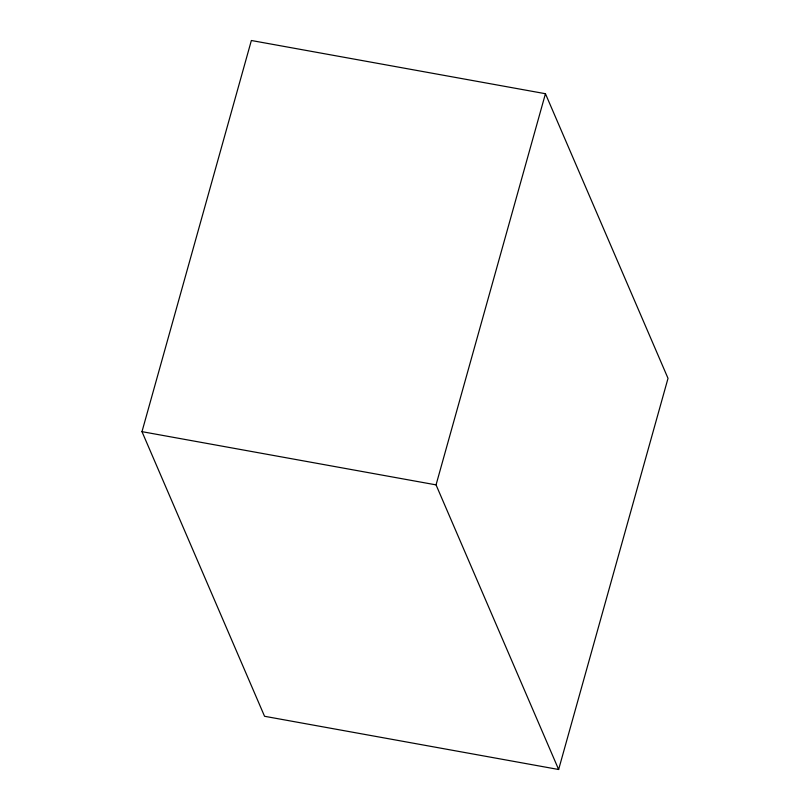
<?xml version="1.0" encoding="UTF-8"?>
<svg xmlns="http://www.w3.org/2000/svg" width="810" height="810" viewBox="0 0 810 810"><rect width="100%" height="100%" fill="white"/><g stroke="black" fill="none" stroke-linecap="round" stroke-linejoin="round"><path stroke-width="1.21" d="M141.983 431.659L251.363 40.5L545.444 93.717L668.017 378.341L558.637 769.5L264.556 716.283L141.983 431.659L436.053 484.876L558.637 769.5M436.053 484.876L545.444 93.717"/></g></svg>
